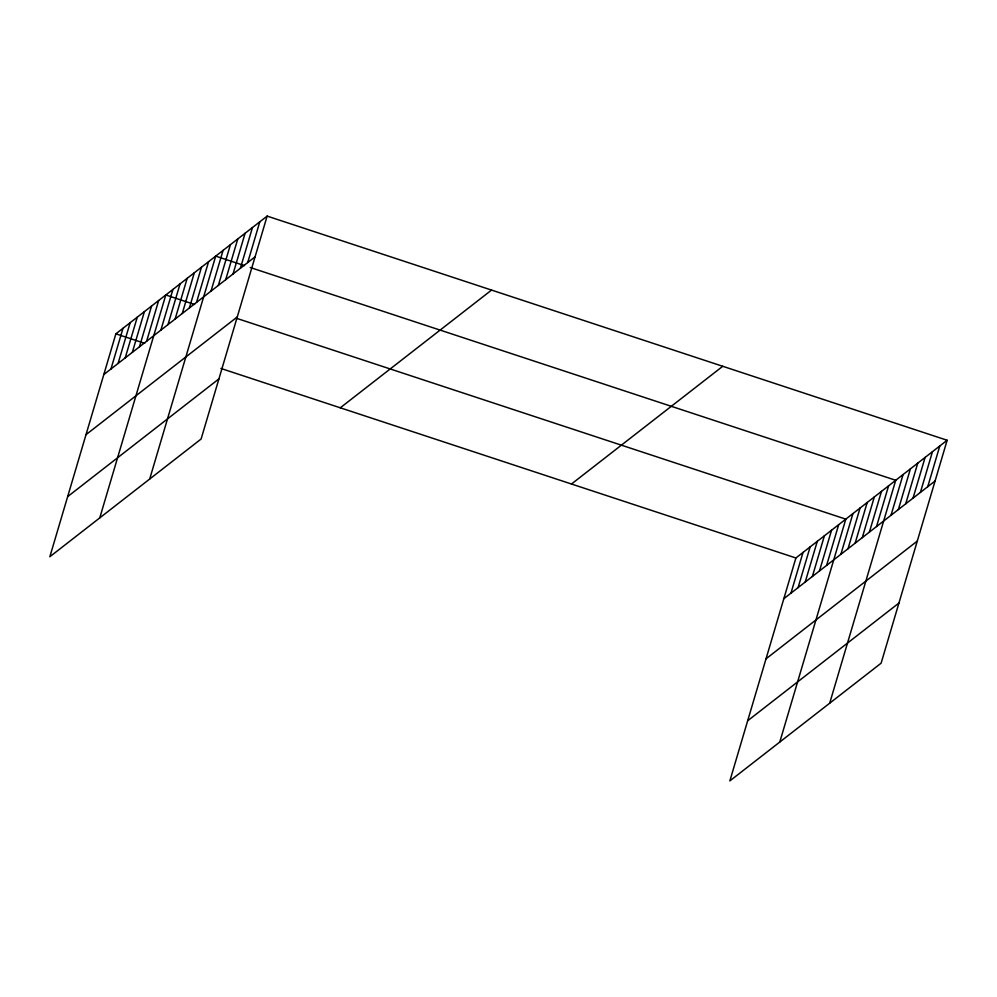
<?xml version="1.0" encoding="UTF-8"?>
<svg xmlns="http://www.w3.org/2000/svg" width="997" height="997" viewBox="0 0 997 997"><rect width="100%" height="100%" fill="white"/><g stroke="black" fill="none" stroke-linecap="round" stroke-linejoin="round"><path stroke-width="1.5" d="M267.146 216.1L115.876 333.821L49.85 556.737L201.107 439.016L267.146 216.1L947.15 440.263L881.124 663.179L729.854 780.9L795.893 557.984L947.15 440.263M110.954 369.002L123.017 328.275M118.082 363.444L130.146 322.729M125.211 357.898L137.274 317.183M132.339 352.352L144.403 311.625M139.468 346.794L151.532 306.079M146.609 341.248L158.66 300.533M99.762 517.892L165.801 294.975L194.565 304.459M160.866 330.144L172.93 289.429M167.995 324.598L180.058 283.883M175.123 319.052L187.187 278.325M182.264 313.494L194.315 272.779M189.393 307.948L201.456 267.233M196.521 302.403L208.585 261.675M149.687 479.046L215.713 256.129L244.477 265.613M211.003 291.136L223.066 250.409M218.343 285.416L230.407 244.689M225.696 279.696L237.76 238.981M233.036 273.976L245.1 233.261M240.389 268.255L252.453 227.54M247.73 262.535L259.793 221.82M790.957 593.153L803.021 552.438M798.086 587.607L810.15 546.879M805.215 582.049L817.278 541.334M812.356 576.503L824.407 535.788M819.484 570.957L831.548 530.23M826.613 565.399L838.676 524.684M779.779 742.042L845.805 519.138L236.277 318.217M840.87 554.307L852.933 513.58M848.011 548.749L860.062 508.034M855.139 543.203L867.203 502.488M862.268 537.657L874.332 496.93M869.396 532.099L881.46 491.384M876.525 526.553L888.589 485.838M829.691 703.197L895.717 480.28L250.235 267.508M891.006 515.287L903.07 474.572M898.359 509.567L910.411 468.852M905.7 503.846L917.763 463.131M913.053 498.126L925.104 457.411M920.393 492.418L932.457 451.691M927.746 486.698L939.797 445.971M103.813 374.548L255.082 256.827M86.004 434.667L237.274 316.946M67.659 496.618L218.916 378.897M340.289 407.798L491.546 290.077M571.48 484.006L722.75 366.285M783.829 598.698L935.086 480.978M766.02 658.83L917.277 541.097M747.663 720.769L898.933 603.048M115.876 333.821L144.652 343.304M220.885 368.441L795.893 557.984"/></g></svg>
